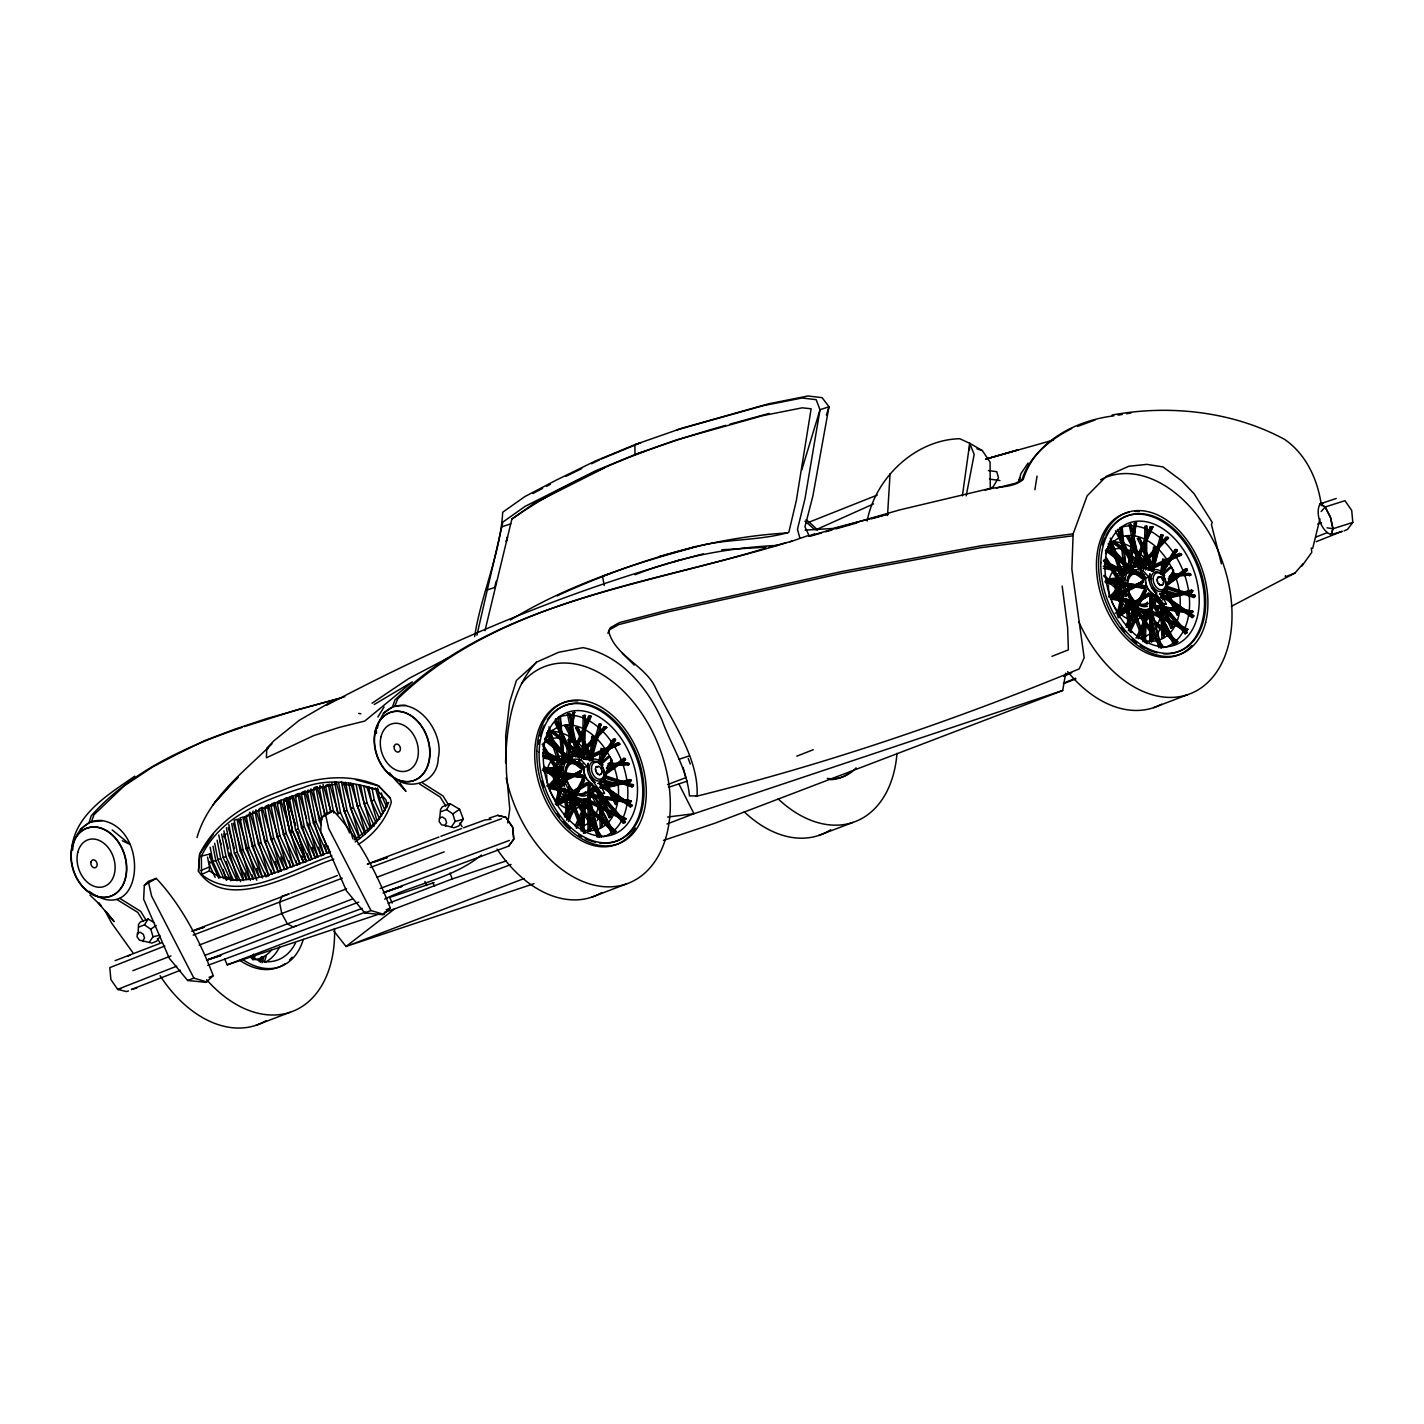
<?xml version="1.0" encoding="UTF-8"?>
<svg xmlns="http://www.w3.org/2000/svg" width="1424" height="1424" viewBox="0 0 1424 1424"><rect width="100%" height="100%" fill="white"/><g stroke="black" fill="none" stroke-linecap="round" stroke-linejoin="round"><path stroke-width="1.5" d="M587.987 831.758L588.094 785.585L589.661 784.927L590.426 831.029M589.554 831.207L589.661 784.927M608.315 787.276L629.728 782.203L629.728 779.604L602.761 785.977M629.728 782.203L631.046 780.049L629.728 779.604M1149.702 642.313L1149.809 596.14L1151.375 595.481L1152.141 641.583M1151.268 641.761L1151.375 595.481M1151.678 641.886L1151.696 635.46M1151.713 631.17L1151.767 605.431M1151.785 601.142L1152.247 595.766M1170.03 597.831L1191.443 592.776L1191.443 590.159L1160.329 597.528M1191.443 592.776L1192.76 590.604L1191.443 590.159M545.57 770.954L560.308 769.12L560.344 766.682L545.125 768.568M1105.166 581.775L1122.023 579.675L1123.322 577.272L1122.041 577.236M605.645 776.027L605.449 772.395L605.645 776.027A12.674 8.508 69.1 0 1 600.892 783.111L598.027 783.467L600.892 783.111M1073.144 533.84L1071.863 569.119L1084.162 657.728L1079.232 668.888C954.614 720.313 826.721 764.012 695.713 796.425L697.084 795.891C698.97 757.354 670.597 719.725 654.737 686.119C643.595 664.83 614.242 654.898 608.689 631.152L610.291 627.788L619.315 622.626L668.479 609.935L841.726 571.54L981.634 545.659L1073.144 533.84L1087.153 495.819L1106.27 476.364L1128.751 466.271L1146.854 464.366L1162.981 466.912L1181.742 480.903L1194.095 493.719L1212.269 522.483L1211.432 524.513L1221.383 563.815M1167.36 586.581L1167.164 582.95L1167.36 586.581A12.674 8.508 69.1 0 1 1162.607 593.666L1159.741 594.039L1162.607 593.666M582.363 754.738L583.217 715.667L584.944 715.311L584.677 758.227M583.965 759.384L584.944 715.311M1144.113 563.121L1144.932 526.221L1146.658 525.883L1146.712 553.9M1145.626 565.31L1145.715 561.056M1145.857 554.684L1146.178 539.803M1145.679 569.938L1146.658 525.883M1146.373 568.799L1146.569 560.273M581.241 831.189L582.327 799.879L584.783 799.184L584.57 805.592M582.79 830.975L583.911 799.238M583.217 831.794L583.965 810.416M583.591 833.378L584.41 809.864M1142.938 641.743L1144.042 610.433L1146.498 609.739L1145.377 641.797M1144.504 641.548L1145.626 609.792M1144.914 642.349L1145.216 633.805M1145.59 623.125L1145.75 618.853M1145.893 614.581L1146.498 609.739M545.392 741.263L581.633 769.156L583.146 768.462L583.199 767.305L544.947 738.237L550.234 742.313M1144.86 579.016L1144.896 577.859L1107.391 549.005L1105.38 550.483L1143.347 579.71L1144.86 579.016L1106.822 549.735M969.459 449.948L969.726 443.327L959.705 438.717C915.187 439.749 875.137 478.161 867.163 521.095M1285.409 575.67L1285.338 576.88L1294.95 573.071L1302.996 563.797M144.34 885.336L143.646 899.185L169.331 958.334L187.665 980.495L206.035 982.346L213.208 975.725C200.41 941.584 181.062 904.525 156.231 878.359L148.238 881.403L144.34 885.336L156.231 878.359M321.415 817.75L320.72 831.598L346.406 890.765L364.758 912.926L383.109 914.778L390.283 908.156C377.485 874.016 358.136 836.956 333.323 810.772L325.313 813.834L321.415 817.75L333.323 810.772M603.331 781.473L615.56 804.542L616.895 802.317L604.132 778.216M1164.031 590.106L1177.256 615.097L1178.609 612.872L1165.847 588.771M331.881 855.806C292.294 868.337 240.229 904.952 201.532 874.514L201.371 856.091C221.094 816.094 263.173 800.27 303.116 787.721C327.734 777.842 353.775 782.381 378.321 789.839L365.861 787.241M615.56 804.542L615.666 802.477L616.895 802.317M1177.256 615.097L1177.381 613.032L1178.609 612.872M505.591 762.872C506.535 727.664 511.714 689.091 536.367 662.142M887.526 515.524L890.071 473.711M549.753 788.932L580.138 773.321L581.579 770.366L552.583 784.642M1111.45 599.486L1141.852 583.876L1143.294 580.921L1110.364 597.226M333.768 859.206C299.165 869.957 227.377 914.653 198.47 871.257L199.609 854.133C215.736 821.345 247.634 802.691 280.866 790.996C311.927 777.789 346.602 771.79 378.588 785.834L390.265 798.063L391.333 802.175C386.171 819.654 373.551 834.962 358.118 844.539M198.47 871.257L199.698 854.097L213.386 834.215M600.608 762.018L602.797 764.991L600.608 762.018A12.674 8.508 69.1 0 0 592.313 759.295L589.839 760.719L591.779 736.511L593.327 736.244L592.526 758.707M591.494 760.576L593.327 736.244M592.081 759.33L592.74 750.751M593.06 746.461L593.381 742.189M1162.322 572.573L1164.512 575.563L1162.322 572.573A12.674 8.508 69.1 0 0 1154.027 569.849L1151.553 571.291L1153.493 547.065L1155.042 546.816L1154.241 569.28M1153.209 571.149L1155.042 546.816M1154.134 565.595L1155.256 550.59M632.078 786.92L633.538 784.98L632.042 784.446L632.078 786.92L604.666 777.967M1193.793 597.493L1195.252 595.552L1193.757 595.001L1193.793 597.493L1166.381 588.539M138.092 934.037L138.502 924.532L140.353 921.987L148.114 919.032L153.739 922.343M445.676 826.276L444.964 825.35L453.989 827.789L458.866 825.92L463.37 819.227L459.596 809.277L450.215 803.741L442.455 806.714L440.603 809.259L439.713 818.035M297.42 831.741L306.267 861.378C276.648 870.847 238.556 892.35 209.435 870.829L209.381 861.556M209.809 857.764L210.236 853.973L201.371 856.091M581.633 769.156L581.918 766.682L555.502 746.372M962.375 495.855L969.726 443.327L982.364 450.625L990.054 462.07L990.285 488.468M507.781 822.965L509.774 809.152L506.463 772.876L505.662 735.799L509.65 702.228L516.431 680.441L536.955 661.982L558.671 652.281L583.075 647.635C620.615 655.414 647.101 686.688 662.071 720.277C671.131 745.375 687.151 768.8 689.465 795.927L697.084 795.891M568.425 758.405L565.826 759.508L572.608 712.926L574.37 712.392L568.728 756.233M567.606 758.903L574.37 712.392M1130.122 568.977L1127.523 570.063L1134.305 523.498L1136.085 522.946L1130.442 566.788M1129.321 569.458L1136.085 522.946M510.468 619.974C565.275 586.67 626.88 565.666 688.522 548.916C721.149 538.023 756.286 541.779 788.807 532.362L796.301 500.732L811.128 408.777L802.228 407.816L762.819 415.648L676.631 439.874L635.015 454.523L595.659 470.774L525.153 506.339L502.886 522.056L476.898 635.211M575.99 799.629L574.958 798.668L601.124 837.027M1137.705 610.184L1135.053 609.686L1161.147 647.956M1034.892 489.731L1037.046 476.061M598.65 763.317L601.142 748.276L603.313 749.647M600.234 762.463L600.892 758.458M601.551 754.471L602.227 750.484M600.661 761.715L602.833 748.686M601.302 761.662L602.975 751.658M1160.346 573.872L1162.856 558.831L1165.01 560.202M1162.607 569.03L1163.266 565.025M1162.376 572.27L1164.547 559.24M1163.016 572.234L1164.69 562.213M663.424 840.427L714.777 823.268L1062.696 690.498L1065.668 673.125M561.198 771.078L561.715 768.248L562.8 768.479L561.198 771.078L547.795 730.743M1111.379 539.482L1124.515 579.052L1122.913 581.633L1123.429 578.82L1111.129 541.814M71.93 846.675C76.415 813.46 109.612 793.666 134.764 776.187M966.202 495.837L974.176 454.416L969.726 443.327M570.472 796.319L570.686 795.251L581.562 823.197M1132.187 606.873L1131.243 605.093L1146.16 643.47M484.979 630.69L511.875 519.048C575.99 474.228 650.875 446.299 725.866 425.331M587.596 770.081L588.219 763.175C585.869 770.028 589.091 778.661 595.179 782.524L590.248 777.451L601.658 793.382L604.506 793.364L599.913 783.342M1149.31 580.636L1149.916 573.73C1147.584 580.583 1150.806 589.216 1156.893 593.078L1151.963 588.005L1163.372 603.936L1166.22 603.936L1161.628 593.897M600.608 786.226L630.476 807.07L630.939 804.791L600.145 783.307M1160.578 595.57L1192.173 617.624L1192.653 615.346L1161.859 593.861M474.619 636.635C480.956 594.627 500.305 554.488 502.708 512.213L524.975 496.513L556.001 480.244L595.463 460.949L634.837 444.68L682.434 428.037L768.622 403.811L808.031 395.979L822.129 397.67L828.999 406.748L812.873 496.05L804.952 526.773L808.903 535.335L789.875 541.903M630.476 807.07L632.096 805.254L599.646 782.613M1192.173 617.624L1193.81 615.809L1161.361 593.167M72.695 850.021C73.247 834.535 85.529 818.658 102.243 820.616C151.104 828.946 142.809 929.997 89.107 891.299M587.542 766.379L584.499 767.34L578.803 760.932L579.693 756.838L592.313 759.295M587.275 766.593L581.223 760.131L581.971 756.714M1149.257 576.934L1146.213 577.895L1140.517 571.487L1141.407 567.393L1154.027 569.849M1148.99 577.147L1142.938 570.686L1143.686 567.268M555.396 804.151L560.041 783.236M556.891 804.24L561.554 783.236M557.994 802.246L562.053 784.037M557.621 805.254L562.213 784.553M1117.11 614.723L1121.756 593.79M1118.605 614.794L1123.269 593.808M1118.819 616.859L1123.75 594.591M1118.89 617.891L1123.928 595.107M377.342 728.34L378.642 722.555L383.501 713.282C410.254 687.917 445.267 729.675 438.218 758.066C438.005 784.357 404.363 793.471 389.624 772.84M1143.276 611.021L1140.749 611.483L1144.042 614.474M1312.679 548.436L1319.959 518.87M496.211 581.188L494.609 587.489L486.367 590.248M506.446 541.227L507.531 537.026M249.058 814.742L249.752 812.161L268.727 875.671L265.932 876.686L252.173 846.443L246.156 815.667L249.058 814.742L254.985 845.34L268.727 875.671M255.234 812.392L255.928 809.811L274.903 873.321L261.162 842.99L255.234 812.392L252.333 813.318L258.349 844.094L272.109 874.336L270.845 870.117M281.151 870.936L267.409 840.605L261.482 810.007L262.194 807.426L259.382 808.636L258.598 810.932L264.615 841.709L278.356 871.951L281.151 870.936L262.194 807.426M287.417 868.551L273.675 838.22L267.748 807.622L268.46 805.041L265.647 806.251L264.864 808.547L270.863 839.341L284.622 869.566L287.417 868.551L268.46 805.041M293.682 866.166L279.923 835.835L274.013 805.254L274.707 802.655L271.895 803.866L271.112 806.18L277.128 836.956L290.87 867.18L293.682 866.166L274.707 802.655M299.93 863.798L286.188 833.467L280.261 802.869L280.973 800.288L278.161 801.481L277.377 803.795L283.394 834.571L297.135 864.813L299.93 863.798L280.973 800.288M306.267 861.378L292.525 831.046L286.598 800.466L287.31 797.867L284.462 798.953L283.768 801.552L289.677 832.132L303.437 862.463L306.071 861.413L297.331 831.812M289.624 799.291L290.318 796.71L293.202 795.749L311.927 859.17L309.293 860.221L295.551 829.889L289.624 799.291L292.401 798.045L293.202 795.749M307.887 823.072L317.872 856.892L315.238 857.942L301.496 827.611L295.569 797.013L296.263 794.432L299.147 793.471L306.641 818.836M301.514 794.752L302.208 792.153L305.092 791.192L323.818 854.614L321.183 855.664L307.424 825.333L301.514 794.752L304.291 793.506L305.092 791.192M327.876 845.998L329.763 852.335L327.111 853.403L313.369 823.072L307.442 792.474L308.154 789.893M321.148 824.834L319.314 820.794L313.387 790.195L314.099 787.614L316.965 786.653L325.081 814.119M324.547 814.403L319.403 787.899L320.115 785.3M506.179 541.405L507.353 537.133M590.693 753.883L591.903 749.629M593.114 745.375L599.13 724.122L600.839 724.104L599.682 731.117M592.117 754.88L600.839 724.104M591.405 760.291L598.489 735.282M1154.223 558.066L1160.845 534.676L1162.554 534.659L1154.882 564.598M1154.419 563.388L1162.554 534.659M1153.974 565.506L1159.278 546.798M1161.041 540.568L1163.159 535.424M1126.17 607.799L1125.138 599.041L1126.74 598.952L1130.104 624.94M801.801 469.867L820.01 409.756L816.148 399.663L802.05 397.99L762.641 405.804L676.453 430.048M196.993 837.579C208.171 798.045 244.18 771.861 271.966 743.862M1071.667 428.588C1050.236 439.446 1029.036 455.911 1021.987 479.888L1018.658 481.081L1021.044 473.427L1028.057 463.103M826.383 415.078L828.999 406.748L820.01 409.756L805.005 498.667L797.476 529.283L799.914 538.325M1191.212 613.37L1191.959 611.003L1193.027 611.43L1191.212 613.37L1165.295 609.543M605.752 799.291L629.497 802.816L631.313 800.875L592.384 794.841M128.213 956.091L130.189 955.112M1323.27 503.366L1320.119 503.865C1314.672 512.907 1321.312 531.49 1331.191 534.623L1342.28 531.312L1316.185 541.69M252.333 813.318L253.134 811.004M286.544 800.306L287.345 797.992L284.497 799.078L283.714 801.392L289.731 832.168L292.436 831.135L286.544 800.306L283.768 801.552L286.598 800.466M317.872 856.892L304.255 826.596L298.346 795.785L299.147 793.471M329.763 852.335L316.128 822.057L310.236 791.228L311.019 788.914L321.023 822.752M319.314 820.794L322.073 819.779L316.181 788.949L316.965 786.653M138.804 927.024L144.447 924.87L148.114 919.032M440.888 811.733L446.531 809.58L450.215 803.741M388.77 802.388L387.008 803.741C381.525 819.69 368.496 832.203 355.163 841.958M590.07 786.279L590.533 785.211M588.575 716.361L570.401 757.034L573.249 756.607L591.263 716.308L588.575 716.361L591.263 716.308M572.27 756.714L590.462 716.005M577.058 746.87L589.5 719.067M575.118 826.098L593.132 785.799M576.115 827.931L594.467 786.867M576.809 828.252L595.357 786.778M1150.289 526.916L1132.116 567.589L1134.964 567.161L1152.977 526.862L1150.289 526.916L1152.977 526.862M1133.985 567.268L1152.176 526.56M1137.883 559.418L1134.964 567.161M1139.663 555.449L1152.105 527.628M1136.833 636.653L1154.846 596.371M1138.702 636.528L1156.181 597.421M1138.399 637.436L1155.113 600.074M1138.524 638.806L1157.071 597.35M594.182 736.867L593.719 737.899L591.779 736.511M605.431 773.873L611.804 760.078L609.703 756.66L607.834 756.803L599.735 764.243M1018.658 481.081L1020.154 477.841M1167.146 584.427L1173.501 570.632L1171.418 567.215L1169.549 567.357L1163.07 573.32M556.339 803.35L571.255 795.411L573.854 796.052L557.888 805.397M1117.662 616.984L1135.569 606.606L1132.97 605.983L1118.054 613.904M606.98 767.945L609.508 762.641M1168.695 578.5L1173.501 570.632M607.852 633.199L609.472 629.835L618.479 624.673L667.66 611.964L840.908 573.569L980.816 547.688L1072.325 535.887M567.927 812.588L584.534 780.085L583.965 778.946L582.345 779.302L564.1 814.937M566.574 820.135L576.773 798.9L579.372 798.864L568.443 821.577M568.087 820.046L578.429 798.49M1125.814 625.492L1144.059 589.856L1145.679 589.5L1146.249 590.64L1129.641 623.16M1128.289 630.69L1138.47 609.454L1141.087 609.419L1130.14 632.131M1129.802 630.618L1140.143 609.063M387.969 804.026C381.098 819.37 367.499 830.299 354.149 839.84M548.685 788.309L568.247 792.403L568.906 791.068L568.123 789.928L546.869 785.478M1110.4 598.863L1129.962 602.957L1130.62 601.622L1129.837 600.483L1108.584 596.051M564.545 816.824L583.965 778.946M565.47 817.305L584.534 780.085M1126.259 627.379L1128.2 623.587M1130.14 619.814L1145.679 589.5M1130.193 621.985L1146.249 590.64M579.372 798.864L576.773 798.9M1141.087 609.419L1138.47 609.454M542.971 768.515L564.224 785.941L564.527 783.058L543.95 766.183M1106.323 580.422L1125.939 596.514L1126.224 593.63L1103.956 575.349M607.425 765.934L613.797 767.607L612.961 768.996L606.428 768.23M1175.512 578.162L1174.675 579.55L1168.143 578.785M377.876 717.055L384.088 706.998M1124.301 574.976L1126.509 573.089L1122.148 526.773L1119.869 527.966L1124.301 574.976L1126.509 573.089M1111.183 596.745L1122.557 584.178L1121.881 587.008L1112.304 597.564M1154.615 603.082L1175.904 643.434L1173.572 644.235L1152.799 604.862L1153.885 602.922L1158.976 612.551M599.023 760.772L613.299 738.931L614.99 739.056L615.524 739.928L600.252 763.3M600.412 761.342L614.99 739.056M601.533 760.772L609.703 748.276M612.035 744.699L615.524 739.928M1161.931 569.511L1175.014 549.486L1176.705 549.611L1177.239 550.483L1163.123 572.074M1162.126 571.896L1176.705 549.611M1163.248 571.344L1171.418 558.831M1173.75 555.253L1177.239 550.483M160.147 936.191L156.765 941.193L151.887 943.08L139.427 940.107L137.042 936.796L137.398 933.29L140.211 932.222L143.379 934.375L144.518 938.167L142.756 940.712L143.575 941.567M149.52 941.851L153.044 936.761L150.784 929.213L144.447 924.87M451.604 826.561L455.128 821.47L452.868 813.923L446.531 809.58M593.274 788.433L623.374 823.232L624.531 821.577L625.011 822.431M1185.088 633.787L1187.135 632.416L1185.088 633.787L1154.971 598.988M564.224 763.335L560.433 716.219L558.172 717.411L562.587 764.403L564.224 763.335L559.81 716.521M543.078 749.184L561.768 778.554L562.676 775.582L543.185 744.966M1106.056 557.336L1124.39 586.136L1123.483 589.109L1104.793 559.739M267.071 749.558L268.246 747.903M1301.661 566.396L1311.789 552.334L1311.29 547.937M384.373 892.332L508.706 846.105L513.761 839.128L512.658 827.219L505.965 817.358L497.635 815.347L489.215 818.106M508.706 846.105L513.797 839.11L512.622 827.237L505.929 817.376L497.635 815.347M595.481 788.077L609.241 817.679L610.504 816.005L600.625 794.77M1170.955 628.233L1172.967 626.756L1170.955 628.233L1162.696 610.469M609.241 817.679L611.252 816.183L601.213 794.61M1321.187 511.483L1325.139 506.997L1344.968 500.678L1351.732 510.522L1352.8 522.43L1347.531 529.408L1344.06 530.903M545.677 738.433L545.107 739.181L583.146 768.462M584.427 757.675L567.197 725.154L564.687 725.599L581.045 756.518M1142.76 567.072L1126.402 536.172L1128.912 535.709L1146.142 568.247M626.186 818.675L623.908 820.188L626.186 818.675L602.067 806.589M1151.927 613.655L1185.622 630.743L1187.901 629.248L1161.824 616.165M1185.622 630.743L1187.901 629.248M212.87 804.969L238.004 776.685L214.561 802.584M548.08 786.119L559.436 773.57M549.468 786.19L560.842 773.624M549.967 787.241L561.163 774.887L550.607 787.009M1109.794 596.674L1121.151 584.143M1111.681 597.795L1122.877 585.442M575.777 757.07L604.203 726.738L606.054 726.738L606.766 727.433L578.731 757.354L577.663 757.034L606.054 726.738M1137.491 567.624L1165.9 537.293L1167.769 537.293L1168.481 537.987L1139.912 568.354M1139.378 567.589L1167.769 537.293M223.23 837.009L226.167 833.912M601.444 724.869L600.501 725.848L599.13 724.122M560.308 769.12L561.608 767.785M585.62 715.685L583.217 715.667M228.392 786.724L237.844 777.896M606.766 727.433L605.805 728.323L604.203 726.738M1168.481 537.987L1167.52 538.877L1165.9 537.293M601.818 763.851L609.703 756.66M1163.533 574.406L1171.418 567.215M623.854 758.28L625.403 758.618L624.549 760.754L623.854 758.28L616.912 763.353M1182.846 573.801L1187.42 570.259L1187.118 569.173L1185.569 568.835L1168.196 581.508M591.53 757.657L619.903 744.093L617.66 742.865L583.342 758.689M1149.346 570.009L1181.617 554.666L1179.375 553.42L1155.149 564.598M604.506 793.364L599.54 794.663L589.18 782.239L601.658 793.382L599.54 794.663M1166.22 603.936L1161.236 605.218L1150.895 592.793L1163.372 603.936L1161.236 605.218M1108.228 546.691L1127.844 569.422L1129.036 568.461M575.1 712.498L572.608 712.926M481.365 855.059C453.651 877.949 416.306 883.503 384.658 899.096M1136.815 523.071L1134.305 523.498M615.951 831.189L613.602 832.346L615.951 831.189L609.419 825.261M1175.316 642.9L1177.648 641.743L1175.316 642.9L1153.903 623.463M608.262 766.094L629.159 764.421L627.397 762.872L607.995 763.602M1169.976 576.667L1190.873 574.976L1189.111 573.445L1171.863 574.068M511.056 864.457L394.662 908.868L346.05 946.479L333.91 931.136M80.242 829.498L89.036 822.734L91.189 815.863C130.848 771.327 186.811 745.838 242.383 727.326M586.635 782.702L590.034 783.289L588.824 784.179L586.635 782.702L555.307 801.587M1123.874 610.807L1151.749 593.844L1148.349 593.274L1115.17 613.263M606.482 770.954L613.441 765.881M604.061 774.175L625.403 758.618M604.043 775.706L617.713 765.738M620.579 763.46L625.706 759.704M1167.555 583.431L1187.118 569.173M1166.879 585.246L1178.858 576.506M1182.276 574.014L1187.42 570.259M1167.466 585.015L1179.428 576.293M326.559 705.272C446.086 641.975 572.128 588.29 703.225 553.865M150.784 929.213L156.159 925.458M571.54 722.11L569.76 713.584L567.5 714.314L570.561 728.857M452.868 813.923L459.596 809.277M383.501 713.282L392.472 706.945L394.964 699.932C493.825 603.42 638.575 586.724 764.902 548.418M511.875 519.048L534.142 503.348L604.648 467.784M1176.598 596.193L1177.826 594.217L1176.544 593.683M372.056 703.242L408.741 678.554L447.866 657.995M589.839 760.719L591.405 759.704M1151.553 571.291L1153.12 570.276M990.054 488.646L993.276 486.616L998.509 477.752L996.764 471.718L988.381 470.543M544.555 772.805L583.502 777.735L584.872 776.881L582.291 775.083L548.489 770.793M1110.204 581.348L1144.006 585.638L1146.587 587.436L1145.216 588.308L1114.921 584.463M598.133 807.105L584.267 800.074L586.688 798.65M1145.964 610.629L1148.403 609.205L1158.264 614.207M557.069 801.926L589.055 782.648M559.116 801.926L590.034 783.289M1118.766 612.48L1150.752 593.203M1120.83 612.48L1151.749 593.844M565.826 759.508L566.859 758.885M1127.523 570.063L1128.573 569.44M374.227 704.506L412.319 681.9L364.775 721.06L339.446 727.344L313.796 735.585L266.413 757.782L266.715 748.348L274.013 740.658L299.218 720.348L331.917 701.391M590.462 758.992L575.723 727.967L578.269 728.109L593.381 759.953M1152.265 564.545L1139.965 538.664L1137.438 538.521L1152.176 569.564M237.968 821.541L241.279 819.654M244.59 817.768L247.883 815.899M610.344 760.879L611.804 760.078M598.828 791.548L600.269 827.825L602.512 826.792L601.195 793.862M1160.542 602.103L1161.966 638.379L1164.227 637.365L1162.91 604.417M1161.966 638.379L1163.159 637.738M582.95 763.976L580.796 765.133L543.79 758.138M1231.297 606.375L1294.95 573.071M555.876 804.346L572.946 795.268M556.535 805.272L573.854 796.052M1117.591 614.919L1134.661 605.841M1118.249 615.827L1135.569 606.606M532.896 493.487L542.597 488.414M546.478 486.385L550.358 484.338M1021.987 479.888L1015.526 483.217L996.426 488.04M552.103 785.496L581.579 770.366M552.53 786.529L581.49 771.648M1113.817 596.051L1143.294 580.921M1114.244 597.101L1143.205 582.22M557.193 595.944L561.02 593.986C632.719 561.946 708.885 537.382 787.632 532.932M249.734 814.937L259.008 810.22M565.933 476.31L581.722 468.603M591.601 463.761L599.486 459.916M601.96 814.92L611.857 833.681L614.189 832.862L602.032 809.811M1173.572 644.235L1175.904 643.434M611.857 833.681L614.189 832.862M201.532 874.514L209.435 870.829M815.934 529.781L873.517 503.918M585.175 758.921L619.387 743.132M586.207 759.651L619.903 744.093M1145.056 569.244L1151.108 566.449M1154.935 565.755L1181.101 553.687M1147.922 570.205L1181.617 554.666M579.034 800.929L581.651 800.039L579.034 800.929L582.327 803.919M1063.657 676.4L1071.702 672.733M295.569 797.013L298.346 795.785M307.442 792.474L310.236 791.228M313.387 790.195L316.181 788.949M319.403 787.899L322.198 786.653L327.306 813.371M330.493 851.481L304.843 861.929M159.613 935.248L153.044 936.761M463.37 819.227L455.128 821.47M115.077 960.648L162.087 942.617M128.516 990.944L126.38 991.567L117.64 989.377L110.876 979.534L109.808 967.626L164.792 946.017M117.64 989.377L176.736 966.166M262.71 808.334L285.886 798.419L307.62 791.103M567.5 714.314L569.76 713.584M1136.192 558.101L1129.214 524.886L1130.852 524.192L1137.74 553.972M623.374 823.232L624.905 822.591L595.855 789.021M1063.408 683.271L1075.476 678.216M601.462 458.937L640.818 442.686L634.837 444.68L635.015 454.523L644.004 451.533M200.606 870.598L208.741 867.252M808.636 522.341L877.273 495.071M814.368 533.929L808.743 536.189L899.487 509.952L989.128 488.663M215.166 877.38L208.741 863.282L211.553 862.161L209.969 854.008M220.293 877.7L212.959 861.591L215.754 860.47L212.995 846.194M227.039 879.801L217.872 859.651L220.667 858.547L217.107 840.178M233.269 879.765L223.176 857.586L225.971 856.483L221.628 834.037M240.638 881.652L228.73 855.45L231.525 854.329L226.398 827.825M246.352 879.445L234.426 853.243L237.238 852.139L231.703 823.588M240.211 851.018L243.023 849.914L237.096 819.316L234.195 820.242L240.211 851.018L253.045 879.249M246.085 848.775L248.88 847.672L242.952 817.073L240.069 817.999L246.085 848.775L258.919 876.988M252.173 846.443L254.985 845.34M258.349 844.094L261.162 842.99M264.615 841.709L267.409 840.605M270.863 839.341L273.675 838.22M277.128 836.956L279.923 835.835M283.394 834.571L286.188 833.467M289.731 832.168L292.525 831.046M796.781 756.162L813.246 749.718M1051.927 656.322L1068.374 649.878L1067.644 627.664L1062.179 586.101M132.877 970.67L170.916 955.949M1327.435 532.576L1315.847 537.079M1317.752 524.05L1321.543 522.572M985.212 490.248C997.441 485.744 1012.642 488.521 1023.215 479.443C1035.177 441.155 1076.152 420.365 1113.835 415.861M196.281 929.445L288.805 894.058M193.166 935.105L342.276 878.163M199.2 945.073L346.566 888.807M204.931 955.344L352.12 899.131M180.421 970.26L131.4 989.502L136.668 988.078M206.925 960.061L358.723 902.086M667.553 784.606L685.834 777.629L683.093 767.483M362.177 908.387L207.762 965.383M224.689 959.082L227.235 964.831L365.541 912.054M388.236 903.386L452.227 878.964L506.481 860.844M187.665 980.495L193.895 978.128L206.925 982.008M364.758 912.926L370.97 910.541L383.999 914.439M209.061 977.309L213.208 975.725M386.135 909.74L390.283 908.156M524.157 878.519L346.05 946.479L533.982 883.681M667.037 823.98L693.969 813.709L1062.696 690.498M1063.621 683.573L1075.921 678.874M256 1025.298L290.087 1012.286M591.868 897.12L625.955 884.108A116.145 77.964 68.9 0 0 651.249 729.355A116.145 77.964 68.9 0 0 521.558 683.556M818.8 835.425L852.887 822.431M1153.582 707.675L1187.669 694.663M290.87 893.275L337.381 875.529M367.908 863.905L438.93 837.027M370.258 867.519L501.586 818.675M376.63 877.38L444.146 851.89M380.083 888.505L509.418 840.427M440.888 836.28L461.643 828.519M463.619 827.771L484.89 819.975L491.084 819.316M1077.541 426.435L1095.109 419.955M362.586 835.14L350.678 808.868L353.437 807.853L348.72 783.182M368.335 830.619L357.335 806.34L360.094 805.343L356.16 784.784M374.298 825.991L364.224 803.759L366.983 802.744L363.832 786.297M379.745 819.227L371.504 801.036L374.263 800.021L371.913 787.686M384.996 810.203L379.496 798.081L382.255 797.066L381.472 792.954M334.64 781.918L340.532 812.748L337.773 813.745L331.845 783.164M357.015 839.626L344.181 811.324L346.94 810.309L341.44 781.545M307.424 825.333L310.183 824.336L304.291 793.506M313.369 823.072L316.128 822.057M295.551 829.889L298.31 828.875L292.401 798.045M301.496 827.611L304.255 826.596M244.43 726.596L297.385 709.704L341.457 697.974M374.031 862.072L387.488 857.373L367.303 864.119M1320.119 503.865L1325.157 506.997L1330.461 517.304L1332.953 528.749L1331.191 534.623L1332.953 528.749L1330.479 517.304L1325.157 506.997L1320.119 503.865L1336.228 498.489M635.015 574.78C680.583 556.642 728.892 547.742 777.629 545.392M1140.517 571.487L1142.938 570.686M578.803 760.932L581.223 760.131M501.8 526.827L510.771 523.836M610.006 573.641L602.512 576.133L604.203 585.478M678.945 759.33L688.913 756.002M289.09 893.863L282.023 896.212L279.549 902.104L281.756 913.532L287.363 923.838L293.095 926.971L296.228 925.938M191.742 931.189L199.467 928.59M193.86 930.691L203.935 927.309M668.55 787.312L687.329 781.117M384.035 892.35L402.44 886.191L383.109 892.866M389.856 897.351L434.142 882.56M206.551 960.061L220.916 955.468L206.605 960.257M227.235 964.831L380.012 913.763M384.195 912.375L394.662 908.868M277.377 803.795L280.261 802.869M271.112 806.18L274.013 805.254M264.864 808.547L267.748 807.622M258.598 810.932L261.482 810.007M674.424 561.643L680.583 559.757M1126.402 536.172L1128.912 535.709M564.687 725.599L567.197 725.154M985.995 459.062L1053.529 440.034M117.925 989.573L120.702 988.772M985.55 459.24L1018.267 449.806L987.028 458.688M201.407 927.95L204.451 927.077M811.004 535.94L821.47 532.968M825.653 531.793L831.919 530.013M836.102 528.82L857.017 522.893M871.666 518.763L888.398 514.011L832.648 528.482L805.112 530.137M659.312 556.517L696.016 546.407M729.96 424.156L768.996 413.458M344.875 696.71L266.555 718.604L234.622 729.266L204.647 740.622L175.081 755.236L153.027 766.753L124.226 785.852L93.931 814.813L91.421 821.826L102.243 820.616M792.563 540.817C659.454 582.683 503.224 597.048 397.705 698.881L394.857 706.037L405.804 705.254M769.138 547.279L786.137 542.722M309.595 790.445L336.705 783.859M1163.123 597.617L1192.76 590.604M1169.14 597.332L1192.76 591.761M1155.042 601.373L1159.332 600.358M599.29 787.561L631.046 780.049M600.999 788.309L622.466 783.218M626.756 782.203L631.046 781.189M765.934 547.172L721.772 549.789M1118.089 415.167L1122.361 414.455M1126.615 413.743L1130.887 413.031M1112.091 415.025C1169.585 404.452 1232.917 411.358 1284.626 439.411C1306.342 454.398 1317.93 480.084 1321.401 505.627M667.553 817.056L693.969 813.709L678.892 783.948M1106.822 579.123L1123.322 577.272M1106.11 580.476L1123.305 578.34M546.353 768.604L559.436 766.984M542.241 770.188L559.454 768.052M1129.214 524.886L1130.62 524.744M1137.438 538.521L1139.965 538.664M575.723 727.967L578.269 728.109M1144.042 610.433L1146.035 610.309M569.582 819.886L565.025 788.398L563.423 788.487L564.456 797.244M1171.311 574.584L1190.642 573.872M1169.78 575.759L1190.873 574.976M609.597 764.029L628.927 763.317M608.066 765.186L629.159 764.421M1109.385 596.46L1129.837 600.483M568.123 789.928L566.467 789.822L568.247 792.403M342.953 784.428L353.383 785.372M1169.14 576.489L1175.067 577.183M1169.691 577.485L1173.572 577.948M607.977 766.931L613.797 767.607M1105.22 581.099L1145.875 586.243M1105.344 582.202L1146.587 587.436M1106.27 583.359L1110.595 583.911M545.641 770.811L584.16 775.688M543.63 771.648L584.872 776.881M989.449 479.087L999.951 480.547M1154.099 605.414L1160.4 606.339M1164.618 606.962L1179.339 609.134M1183.558 609.757L1191.959 611.003M1152.301 605.396L1160.88 606.677M1165.17 607.3L1193.027 611.43M1151.518 606.375L1192.689 612.462M1152.354 607.621L1160.987 608.902M631.313 800.875L590.284 794.539M589.803 795.82L600.643 797.422M604.969 798.063L630.974 801.908M590.64 797.066L599.273 798.33M1327.061 527.823L1332.953 528.749L1352.8 522.43M358.67 713.406L360.842 713.78M1126.224 593.63L1124.746 593.363L1125.939 596.514M564.527 783.058L563.032 782.808L564.224 785.941M1112.66 582.38L1117.003 583.164M1123.518 584.356L1127.861 585.139M1132.187 585.94L1145.216 588.308L1144.006 585.638M550.946 771.826L555.289 772.609M561.804 773.802L566.147 774.585A16.038 10.769 69.1 0 0 572.466 789.946M570.49 775.368L583.502 777.735M1104.579 566.058L1143.098 573.338M1103.333 566.218L1131.048 571.451M1135.32 572.252L1139.592 573.053M1104.49 566.966L1144.647 574.548L1142.511 575.688L1103.333 568.301M542.864 755.503L579.248 762.374M543.754 756.055L569.351 760.897M573.605 761.698L577.877 762.499M542.775 756.411L580.832 763.584M562.676 775.582L561.412 775.332L561.768 778.554M1108.993 597.101L1130.62 601.622M547.279 786.546L568.906 791.068M1124.515 579.052L1123.429 578.82M355.929 779.818L378.499 785.87L390.265 798.063M1164.761 590.266L1177.826 594.217M1163.622 591.191L1175.815 594.734M1162.411 592.081L1174.569 595.606M604.096 780.174L616.111 783.663L616.129 784.766M603.936 781.224L614.1 784.179M600.697 781.527L614.883 785.639M1166.167 586.047L1195.252 595.552M1166.665 587.293L1195.163 596.603M604.452 775.493L633.538 784.98M604.951 776.739L633.449 786.048M581.544 757.461L588.913 759.935M976.935 448.774L982.364 450.625M251.051 957.747L259.969 960.897A62.852 42.168 69 0 0 295.533 942.848M1149.809 596.14L1151.785 596.852M225.562 876.561L234.853 880.281M1192.653 615.346L1193.81 615.809M630.939 804.791L632.096 805.254M614.83 783.129L616.111 783.663M122.322 840.765L129.976 844.414L112.193 829.943M581.918 766.682L583.199 767.305M119.687 898.33L140.691 911.36L146.245 920.42M422.358 782.826L443.042 795.98L448.649 805.023M1140.873 568.906L1137.954 557.977M1147.406 609.81L1177.755 625.207M1183.451 628.091L1187.242 630.013M590.408 800.68L596.549 803.652M585.691 799.256L625.528 819.459M602.103 809.117L621.914 819.174M1103.458 560.237L1122.183 569.849M1107.997 563.174L1115.455 567.019M1103.404 561.145L1121.934 570.668M1104.401 563.459L1114.262 568.514M1118.196 570.543L1124.106 573.587M545.481 751.605L560.469 759.295M548.151 753.581L557.478 758.369M543.541 751.534L563.922 762L562.391 763.015L556.481 759.989M542.704 752.904L552.548 757.96M116.786 899.434L137.861 912.446L143.415 921.506M419.457 783.93L440.212 797.066L445.837 806.109M1148.349 593.274L1150.539 594.734M1161.61 594.502L1193.597 616.823M599.896 783.948L631.882 806.269M1106.662 548.81L1111.948 552.868M1115.455 555.574L1143.614 577.254M1103.938 576.275L1126.793 595.036M543.861 767.055L565.079 784.482M1140.695 562.818L1113.693 540.835L1146.462 568.496M1143.988 565.595L1147.299 568.39M1116.523 543.665L1121.453 547.831M1126.384 551.996L1132.952 557.532M1136.245 560.308L1139.52 563.085M1111.895 541.601L1142.368 567.286M580.636 753.652L551.978 730.281L584.748 757.924M583.929 756.429L587.24 759.223M553.171 731.722L558.101 735.888M561.376 738.647L566.307 742.812M569.6 745.589L576.168 751.124M579.461 753.901L584.392 758.066M550.18 731.028L580.654 756.731M1132.97 605.983L1135.053 607.728M1143.365 610.593L1148.26 615.043M1154.793 620.971L1177.648 641.743M1154.49 621.22L1165.704 631.419M1170.51 635.78L1176.936 641.619M1142.262 610.789L1150.147 617.963M1154.864 622.252L1176.936 642.313M1147.335 617.464L1150.628 620.455M591.458 808.939L606.143 822.289M591.174 809.206L603.99 820.865M608.813 825.226L615.221 831.046M580.547 800.235L588.432 807.408M591.583 810.274L615.221 831.758M585.62 806.91L588.913 809.9M593.844 814.386L611.946 830.851M622.306 653.313L634.285 665.061M1163.372 603.936L1148.385 589.643A13.581 9.114 69.1 0 1 1145.483 577.788M601.658 793.382L586.67 779.088A13.581 9.114 69.1 0 1 583.769 767.233M89.961 895.073L101.407 906.073L98.808 902.763M394.341 778.928L405.965 791.406L399.948 783.111M376.417 789.288L385.922 799.896L387.008 803.741M1163.319 604.897L1187.135 632.416M1163.693 606.054L1186.245 632.131M1157.57 599.575L1186.619 633.146M1108.513 543.363L1128.627 566.681M1108.175 544.004L1128.128 567.108M1109.011 545.267L1111.877 548.578M1116.167 553.544L1119.015 556.855M601.604 794.343L625.421 821.862M601.978 795.482L624.531 821.577M546.798 732.808L566.912 756.126M546.478 733.431L562.142 751.605M563.032 752.922L565.88 756.251M546.513 736.119L566.147 758.867M106.711 912.286L114.116 921.631L98.274 902.905M1160.845 534.676L1162.215 536.403M132.824 952.603L111.464 922.823L105.269 911.129M1128.164 600.394L1129.962 602.957M1139.058 611.216L1156.324 636.564M1158.798 640.177L1163.728 647.422M1140.126 613.744L1142.564 617.304M1147.406 624.424L1154.686 635.104M1158.335 640.444L1163.194 647.564M1136.672 609.223L1162.838 647.582M576.115 798.846L602.014 836.849M577.201 801.409L592.971 824.549M599.041 833.449L601.48 837.009M573.338 799.131L596.941 833.752M1105.95 558.35L1124.568 587.596M1106.128 559.205L1123.127 585.905M543.078 745.962L562.854 777.023M543.292 746.87L559.151 771.772M459.899 823.108L462.159 826.721M582.345 779.302L583.787 781.634M157.37 938.558L159.595 942.172M370.97 910.541L328.713 828.554L325.865 816.059M193.895 978.128L151.638 896.123L148.79 883.628M1165.152 588.486L1178.556 613.797M1165.615 590.835L1174.426 607.478M1128.52 536.207L1130.496 539.963M1132.489 543.719L1145.412 568.123M604.47 779.871L616.841 803.225M603.901 780.281L614.687 800.626M583.698 757.568L571.772 735.033L574.495 747.547M1179.375 553.42L1180.532 555.627M1127.986 535.691L1145.412 568.639M1163.034 620.277L1175.245 643.434M1154.099 603.865L1161.13 617.179M1163.123 620.971L1175.156 643.79M617.66 742.865L618.817 745.055M566.271 725.136L583.715 758.066M600.002 805.966L592.9 792.509L613.441 833.218M593.185 794.289L598.276 803.937M601.32 809.722L612.516 830.94M591.085 794.307L599.985 811.182M1175.014 549.486L1176.082 551.693M432.914 882.969L434.551 886.351M1139.307 538.343L1152.39 565.898M1140.855 543.238L1150.289 563.103M577.592 727.789L592.544 759.277M577.254 728.714L579.141 732.684M581.971 738.647L592.348 760.505M1121.169 537.364L1117.431 529.372L1135.248 567.339L1131.493 559.347M1123.055 541.369L1129.624 555.36M1118.41 533.751L1120.279 537.72M1126.829 551.658L1128.698 555.645M1115.508 530.814L1123.696 548.276M1125.53 552.156L1132.81 567.66M555.716 718.817L566.966 742.794M568.852 746.799L572.59 754.791M555.253 719.28L571.95 754.845M555.769 721.185L565.114 741.103M566.983 745.09L569.778 751.053M554.701 722.199L560.166 733.841M561.999 737.721L567.446 749.344M569.28 753.225L571.095 757.105M1162.927 605.164L1172.967 626.756M1162.34 605.325L1169.513 620.775M1162.269 605.698L1172.415 627.486M1157.196 598.632L1160.863 606.535M599.646 793.15L610.7 816.931M248.88 847.672L262.621 878.003L244.287 816.611M243.023 849.914L256.765 880.246L238.431 818.853M237.238 852.139L249.147 878.43M231.525 854.329L243.433 880.619M225.971 856.483L236.971 880.744M220.667 858.547L230.741 880.78M215.754 860.47L223.995 878.679M211.553 862.161L218.869 878.341M382.255 797.066L386.794 807.159M374.263 800.021L381.525 816.166M366.983 802.744L376.061 822.93M360.094 805.343L370.08 827.54M353.437 807.853L365.256 834.09M346.94 810.309L359.667 838.576M340.532 812.748L349.61 832.933M310.183 824.336L323.818 854.614M298.31 828.875L311.927 859.17M292.436 831.135L306.071 861.413M424.904 881.456L426.666 885.532M389.66 897.351L392.17 903.119M1132.4 605.805L1147.157 643.737M1129.588 605.289L1142.92 639.59M583.11 827.184L585.442 833.182M571.273 798.383L580.138 821.167M581.312 824.816L569.529 794.521L567.873 794.734L581.206 829.035M582.879 828.857L584.445 832.898M450.037 873.09L452.227 878.964M688.219 758.405L690.284 764.047M1110.275 538.094L1124.248 580.173M1109.51 541.298L1122.913 581.633M548.97 726.845L562.8 768.479M549.272 729.64L562.533 769.619M548.738 729.213L552.156 739.483M253.472 954.098L254.807 958.121M252.493 955.504L253.846 959.616M251.532 955.7L252.92 959.865M295.872 860.594L297.135 864.813M288.983 860.861L290.87 867.18M280.831 856.91L284.622 869.566M275.206 861.395L278.356 871.951M264.668 872.467L265.932 876.686M256.658 868.462L259.186 876.899M252.066 874.923L253.33 879.142M245.017 872.93L246.922 879.267M324.583 844.93L327.111 853.403M318.656 847.209L321.183 855.664M312.07 847.351L315.238 857.942M307.388 853.866L309.293 860.221M233.269 823.197L250.339 880.352M228.196 827.504L234.515 848.668M236.42 855.023L243.379 878.305M223.924 833.877L228.338 848.704M229.602 852.94L237.826 880.459M219.866 840.178L221.129 844.414M226.202 861.342L231.881 880.406M223.176 869.637L226.327 880.21M375.402 788.024L382.896 813.389M366.876 786.529L376.862 820.349M358.741 784.891L371.219 827.166M350.838 783.164L365.185 831.794M343.718 783.52L359.329 836.369M336.046 781.723L352.903 838.807M329.709 784.126L338.449 813.727M322.999 784.339L331.098 811.822M1185.569 568.835L1186.263 571.309M1151.197 607.532L1161.414 647.528M1151.197 609.917L1160.898 647.884M1151.09 617.037L1158.94 647.742M590.017 799.078L599.7 836.974M590.034 801.463L599.184 837.312M590.337 803.67L598.828 836.92M590.426 810.559L597.226 837.187M1189.111 573.445L1189.645 575.937M627.397 762.872L627.948 765.364M1138.63 558.244L1139.538 562.498M1130.852 524.192L1133.059 534.748M1134.394 541.084L1136.619 551.64M1131.083 526.862L1131.973 531.116M1135.533 548.133L1136.441 552.37M1137.064 562.266L1138.381 568.496M572.448 726.365L576.026 743.417M576.916 747.689L577.824 751.943M569.137 713.638L578.002 755.877M575.367 751.694L576.239 755.859M228.819 824.514L234.426 853.243M223.906 830.815L228.73 855.45M218.762 835.016L223.176 857.586M214.65 843.239L217.872 859.651M210.147 847.227L212.959 861.591M207.548 857.123L208.741 863.282M377.52 787.881L379.496 798.081M368.745 786.76L371.504 801.036M360.664 785.407L364.224 803.759M352.992 783.912L357.335 806.34M345.551 782.346L350.678 808.868M338.663 782.773L344.181 811.324M330.653 812.072L325.509 785.567L328.303 784.321L333.803 813.086M1127.719 600.18L1131.546 632.612M1126.74 598.952L1130.62 631.9M1126.687 612.195L1128.751 629.711M567.393 805.842L568.407 814.386M565.025 788.398L568.657 819.156M564.972 801.623L567.037 819.156M1121.525 527.076L1125.939 573.908M1121.489 529.443L1121.898 533.786M1122.717 542.491L1123.536 551.195M1124.141 557.71L1124.764 564.242M560.184 723.232L561.003 731.936M561.821 740.64L562.444 747.155M563.263 755.859L563.673 760.202M376.256 729.177L376.506 733.324M1162.482 593.434L1162.749 600.02M1161.895 592.081L1162.073 596.407M1162.411 605.093L1163.693 637.632M1161.414 593.861L1161.592 598.24M1162.465 620.188L1163.07 635.549M600.768 782.88L600.946 787.276M600.18 781.509L600.447 788.024M600.697 794.539L601.996 827.077M600.056 792.082L600.572 805.236M1141.745 581.099L1141.852 583.876M580.031 770.544L580.138 773.321M806.037 519.742A66.928 47.152 43.2 0 1 817.536 530.137M804.934 521.184A70.452 49.644 43.2 0 1 814.368 529.514M254.825 956.341A54.842 36.846 69.3 0 1 252.208 959.117M262.087 956.643A63.884 42.88 69.3 0 1 259.239 961.609M279.513 946.996A60.627 40.709 69.1 0 1 265.202 962.25M271.539 950.039A54.842 36.828 69.1 0 1 254.255 959.58M262.319 956.732A72.535 48.754 69.4 0 1 260.396 962.232M261.126 957.142A72.517 48.683 69.4 0 1 259.916 960.862M266.128 956.091A75.703 50.872 69.3 0 1 264.294 961.965M303.294 939.377A69.936 46.939 68.8 0 1 242.454 959.313M263.832 956.857A75.703 50.837 69.4 0 1 262.016 962.731M285.103 963.71A69.936 47.063 68.9 0 1 239.944 960.381M292.116 957.177A69.936 47.063 68.9 0 1 289.481 960.061M334.533 928.519A116.145 78.106 68.8 0 1 293.024 1011.2A116.145 78.106 68.8 0 1 206.658 979.712M265.985 1020.759A116.145 78.053 69.3 0 1 160.075 975.689M856.109 767.874A69.936 46.939 68.8 0 1 827.202 778.447M850.876 771.505A69.936 47.063 68.9 0 1 830.53 779.693M896.978 753.385A116.145 78.106 68.8 0 1 778.163 798.9M830.655 829.747A116.145 78.053 69.3 0 1 744.254 811.822M595.855 829.872A54.842 36.81 68.9 0 1 582.79 829.907M544.929 739.626A54.842 36.81 68.9 0 1 547.083 736.226M550.892 731.9A54.842 36.81 68.9 0 1 582.79 728.483M584.338 729.266A54.842 36.81 68.9 0 1 613.085 764.136M613.851 766.148A54.842 36.81 68.9 0 1 615.506 810.256M613.851 814.19A54.842 36.81 68.9 0 1 597.582 829.373M550.946 731.349A54.842 36.828 69.1 0 1 587.507 753.688M601.729 793.168A54.842 36.828 69.1 0 1 601.907 797.226M600.18 812.428A54.842 36.828 69.1 0 1 597.19 820.616M592.865 827.397A54.842 36.828 69.1 0 1 590.248 830.192M623.231 817.323A63.884 42.916 69 0 0 625.901 775.119A63.884 42.898 68.9 0 0 623.142 765.115M621.54 820.829A63.884 42.916 69 0 1 612.712 831.687M611.003 832.987A63.884 42.916 69 0 1 603.491 836.796M547.368 719.672A72.535 48.665 68.8 0 1 634.499 752.744A72.535 48.665 68.8 0 1 599.593 842.99M595.517 842.278A72.535 48.665 68.8 0 1 585.246 838.629M581.864 836.849A72.535 48.665 68.8 0 1 578.482 834.802M570.348 828.554A72.535 48.665 68.8 0 1 563.156 821.31M559.472 816.86A72.535 48.665 68.8 0 1 557.158 813.727M543.523 786.938A72.535 48.665 68.8 0 1 541.707 781.117M538.664 744.182A72.535 48.665 68.8 0 1 539.34 740.071M540.212 736.137A72.535 48.665 68.8 0 1 544.146 725.297M585.869 791.602A16.038 10.769 69.1 0 1 579.55 793.72M565.969 774.514A16.038 10.769 69.1 0 1 572.11 763.246M592.01 817.963A62.852 42.239 69.2 0 1 591.085 822.093M589.216 827.896A62.852 42.239 69.2 0 1 587.631 831.474M594.983 788.131A22.303 14.988 69.1 0 1 576.56 797.084A22.303 14.988 69.1 0 1 563.352 769.832A22.303 14.988 69.1 0 1 579.942 757.087M591.636 783.716A12.727 8.544 69.1 0 1 583.822 767.607M552.405 733.022A62.834 42.168 69.4 0 1 557.674 735.977M580.316 802.353A23.443 15.753 69.1 0 1 577.023 802.905M575.314 802.816A23.443 15.753 69.1 0 1 566.574 798.757M564.954 797.298A23.443 15.753 69.1 0 1 560.611 791.851M558.849 788.665A23.443 15.753 69.1 0 1 559.045 762.16M561.501 759.757A23.443 15.753 69.1 0 1 564.438 758.244M559.952 716.717A63.884 42.898 68.9 0 1 622.448 763.139M635.407 828.003A75.703 50.819 69 0 1 544.502 798.205A75.703 50.819 69 0 1 577.646 700.928M589.322 793.524A19.188 12.887 69.1 0 1 574.62 792.741M573.285 791.53A19.188 12.887 69.1 0 1 568.461 762.801M572.857 759.579A19.188 12.887 69.1 0 1 579.853 759.953M592.793 786.653A19.188 12.887 69.1 0 1 591.814 789.822M588.913 789.483A17.551 11.784 69.1 0 1 579.746 795.179M570.828 789.804A17.551 11.784 69.1 0 1 568.746 786.974M566.36 782.061A17.551 11.784 69.1 0 1 565.648 768.551M566.165 767.162A17.551 11.784 69.1 0 1 568.443 763.78M575.349 761.466A17.551 11.784 69.1 0 1 579.301 762.766M583.431 802.139A27.537 18.494 69.1 0 1 567.927 808.69M565.898 808.013A27.537 18.494 69.1 0 1 560.771 805.112M556.054 800.68A27.537 18.494 69.1 0 1 549.041 788.522M547.866 784.642A27.537 18.494 69.1 0 1 546.727 774.781M547.599 768.479A27.537 18.494 69.1 0 1 563.174 756.215M542.17 744.538A46.387 31.15 69.1 0 1 559.062 737.952M567.767 739.928A46.387 31.15 69.1 0 1 574.655 743.595M578.073 746.14A46.387 31.15 69.1 0 1 582.879 750.662M584.338 752.281A46.387 31.15 69.1 0 1 588.13 757.176M599.949 798.063A46.387 31.15 69.1 0 1 584.143 825.582M579.426 804.079A24.617 16.536 69.1 0 1 575.99 804.667M570.454 803.599A24.617 16.536 69.1 0 1 555.396 786.173M554.755 784.197A24.617 16.536 69.1 0 1 553.349 775.849M553.491 771.612A24.617 16.536 69.1 0 1 562.747 757.782M568.034 757.301A24.617 16.536 69.1 0 1 571.7 758.262M625.955 884.108A116.145 77.964 68.9 0 1 506.143 777.896M601.836 892.563A116.145 77.893 69.4 0 1 497.136 849.113M592.117 784.428A13.581 9.114 69.1 0 1 589.18 782.239M588.877 759.615A13.581 9.114 69.1 0 1 591.779 759.348M602.281 781.028A13.581 9.114 69.1 0 1 600.519 783.645M1157.57 640.444A54.842 36.81 68.9 0 1 1146.427 640.853M1105.683 552.031A54.842 36.81 68.9 0 1 1120.261 537.489M1121.952 536.848A54.842 36.81 68.9 0 1 1174.8 574.709M1175.565 576.702A54.842 36.81 68.9 0 1 1180.051 607.3M1179.873 609.223A54.842 36.81 68.9 0 1 1177.221 620.811M1175.565 624.744A54.842 36.81 68.9 0 1 1159.296 639.928M1112.642 541.921A54.842 36.828 69.1 0 1 1131.101 547.047M1135.622 550.056A54.842 36.828 69.1 0 1 1151.535 567.731M1163.426 613.726A54.842 36.828 69.1 0 1 1156.911 634.766M1154.579 637.97A54.842 36.828 69.1 0 1 1151.963 640.747M1184.946 627.877A63.884 42.916 69 0 0 1187.616 585.673A63.884 42.898 68.9 0 0 1184.857 575.67M1184.127 629.657A63.884 42.916 69 0 1 1165.188 647.35M1105.861 535.869A72.535 48.665 68.8 0 1 1193.864 558.119A72.535 48.665 68.8 0 1 1163.319 653.758M1157.231 652.833A72.535 48.665 68.8 0 1 1146.961 649.202M1145.27 648.347A72.535 48.665 68.8 0 1 1140.197 645.357M1136.886 643.043A72.535 48.665 68.8 0 1 1132.062 639.109M1124.871 631.864A72.535 48.665 68.8 0 1 1121.186 627.414M1102.461 544.787A72.535 48.665 68.8 0 1 1105.077 537.542M1147.566 602.156A16.038 10.769 69.1 0 1 1130.015 594.609A16.038 10.769 69.1 0 1 1133.824 573.801M1156.235 595.232A12.727 8.544 69.1 0 1 1145.537 578.162M1161.023 576.738A12.727 8.544 69.1 0 1 1162.749 580.298M1156.697 598.685A22.303 14.988 69.1 0 1 1134.02 604.363M1132.543 602.797A22.303 14.988 69.1 0 1 1125.939 575.777A22.303 14.988 69.1 0 1 1143.312 568.407M1153.725 628.518A62.852 42.239 69.2 0 1 1152.799 632.648M1110.578 542.063A62.834 42.168 69.4 0 1 1121.133 547.688M1121.667 527.272A63.884 42.898 68.9 0 1 1130.033 525.759M1131.777 525.741A63.884 42.898 68.9 0 1 1184.163 573.694M1137.011 613.37A23.443 15.753 69.1 0 1 1131.724 611.626M1126.669 607.852A23.443 15.753 69.1 0 1 1117.698 590.551M1117.235 587.026A23.443 15.753 69.1 0 1 1121.916 571.416M1205.523 622.662A75.703 50.819 68.9 0 0 1172.611 524.602A75.703 50.819 68.9 0 0 1103.458 536.83A75.703 50.819 68.9 0 0 1127.47 636.457A75.703 50.837 68.8 0 0 1205.647 622.466M1191.941 645.535A75.703 50.819 69 0 1 1125.263 637.311A75.703 50.766 68.9 0 1 1096.462 562.284A75.703 50.766 68.9 0 1 1129.125 512.177M1147.566 606.232A19.188 12.887 69.1 0 1 1127.434 586.492M1127.256 584.588A19.188 12.887 69.1 0 1 1130.175 573.356M1134.572 570.134A19.188 12.887 69.1 0 1 1141.567 570.508M1148.367 603.42A17.551 11.784 69.1 0 1 1141.461 605.734M1133.7 601.604A17.551 11.784 69.1 0 1 1128.751 594.306M1126.971 580.618A17.551 11.784 69.1 0 1 1130.14 574.335M1137.064 572.021A17.551 11.784 69.1 0 1 1141.016 573.32M1135.177 511.447A75.703 50.766 68.9 0 1 1139.325 511.519M1142.101 637.382A46.387 31.15 69.1 0 1 1135.818 637.916M1105.469 553.616A46.387 31.15 69.1 0 1 1110.756 550.287M1114.494 549.041A46.387 31.15 69.1 0 1 1144.593 561.216M1146.053 562.836A46.387 31.15 69.1 0 1 1149.844 567.749M1161.646 608.618A46.387 31.15 69.1 0 1 1161.165 612.907M1160.311 617.09A46.387 31.15 69.1 0 1 1157.552 624.477M1156.68 626.062A46.387 31.15 69.1 0 1 1144.006 636.848M1133.789 619.76A27.537 18.494 69.1 0 1 1120.813 614.314M1117.769 611.234A27.537 18.494 69.1 0 1 1111.485 600.946M1110.133 597.172A27.537 18.494 69.1 0 1 1108.442 585.335M1109.296 579.052A27.537 18.494 69.1 0 1 1115.544 569.084M1118.979 567.322A27.537 18.494 69.1 0 1 1124.871 566.77M1143.988 614.438A27.537 18.494 69.1 0 1 1137.616 619.102M1141.14 614.652A24.617 16.536 69.1 0 1 1133.985 614.759M1132.169 614.171A24.617 16.536 69.1 0 1 1128.52 612.213M1123.376 607.603A24.617 16.536 69.1 0 1 1117.11 596.745M1116.469 594.751A24.617 16.536 69.1 0 1 1115.063 586.403M1115.206 582.185A24.617 16.536 69.1 0 1 1124.462 568.336M1100.538 479.781A116.145 77.964 68.9 0 1 1217.289 548.863A116.145 77.964 68.9 0 1 1195.466 691.334A116.145 77.964 68.9 0 1 1078.787 621.736M1161.628 704.204A116.145 77.893 69.4 0 1 1067.662 671.647M1153.814 594.983A13.581 9.114 69.1 0 1 1150.895 592.793M1163.995 591.583A13.581 9.114 69.1 0 1 1162.233 594.2M1150.592 570.17A13.581 9.114 69.1 0 1 1153.493 569.903M439.482 817.999L439.144 821.523L441.529 824.816L444.84 825.422L446.602 822.876L445.481 819.103L442.312 816.931L439.482 817.999M601.925 770.793L601.64 773.285L601.925 770.793M1163.639 581.366L1163.355 583.858L1163.639 581.366M596.336 766.628L595.748 767.5L599.148 766.361L596.336 766.628M1158.05 577.183L1157.463 578.073L1160.863 576.934L1158.05 577.183M601.053 774.175L599.273 774.763L601.053 774.175M1162.767 584.73L1160.987 585.335L1162.767 584.73M1159.955 584.997L1158.121 583.199L1159.955 584.997M598.24 774.425L596.407 772.645L598.24 774.425M1162.696 578.714L1161.842 577.663L1163.301 579.995L1162.696 578.714M600.981 768.159L600.145 767.091L601.604 769.423L600.981 768.159M303.472 862.41L301.568 856.073L303.437 862.463M295.516 825.404L287.31 797.867L295.462 825.475M1157.516 581.935L1157.16 579.23L1157.516 581.935M595.802 771.363L595.446 768.657L595.802 771.363M72.286 846.55A36.027 26.682 71.5 0 0 105.732 897.28A36.027 26.682 71.5 0 0 118.94 842.634A36.027 26.682 71.5 0 0 72.286 846.55M71.983 846.639A36.027 26.682 71.5 0 0 105.447 897.387A36.027 26.682 71.5 0 0 118.637 842.723A36.027 26.682 71.5 0 0 71.983 846.639M375.544 730.815A36.027 26.682 71.5 0 0 408.991 781.562A36.027 26.682 71.5 0 0 422.198 726.899A36.027 26.682 71.5 0 0 375.544 730.815M375.26 730.904A36.027 26.682 71.5 0 0 408.706 781.651A36.027 26.682 71.5 0 0 421.913 726.988A36.027 26.682 71.5 0 0 375.26 730.904M543.292 754.827A65.201 43.788 68.9 0 0 612.587 834.695A65.201 43.788 68.9 0 0 615.257 730.726A65.201 43.788 68.9 0 0 543.292 754.827M539.126 752.21A72.517 48.719 68.8 0 0 616.236 841.139A72.517 48.719 68.8 0 0 619.244 725.546A72.517 48.719 68.8 0 0 539.126 752.21M536.848 751.267A75.703 50.837 68.8 0 0 617.322 844.129A75.703 50.837 68.8 0 0 620.49 723.517A75.703 50.837 68.8 0 0 536.848 751.267M589.287 768.212A10.306 6.924 69.1 0 0 600.216 780.85A10.306 6.924 69.1 0 0 600.661 764.403A10.306 6.924 69.1 0 0 589.287 768.212M591.458 768.195A8.864 5.945 69.1 0 0 600.839 779.053A8.864 5.945 69.1 0 0 601.231 764.919A8.864 5.945 69.1 0 0 591.458 768.195M1105.006 565.381A65.201 43.788 68.9 0 0 1174.302 645.25A65.201 43.788 68.9 0 0 1176.972 541.28A65.201 43.788 68.9 0 0 1105.006 565.381M1100.841 562.765A72.517 48.719 68.8 0 0 1177.951 651.694A72.517 48.719 68.8 0 0 1180.959 536.1A72.517 48.719 68.8 0 0 1100.841 562.765M1151.001 578.767A10.306 6.924 69.1 0 0 1161.931 591.405A10.306 6.924 69.1 0 0 1162.376 574.958A10.306 6.924 69.1 0 0 1151.001 578.767M1153.173 578.749A8.864 5.945 69.1 0 0 1162.554 589.625A8.864 5.945 69.1 0 0 1162.945 575.474A8.864 5.945 69.1 0 0 1153.173 578.749M90.958 862.036A4.112 3.044 71.5 0 0 94.767 867.839A4.112 3.044 71.5 0 0 96.28 861.591A4.112 3.044 71.5 0 0 90.958 862.036M77.768 852.424A24.706 18.298 71.5 0 0 100.695 887.223A24.706 18.298 71.5 0 0 109.755 849.736A24.706 18.298 71.5 0 0 77.768 852.424M394.217 746.301A4.112 3.044 71.5 0 0 398.044 752.103A4.112 3.044 71.5 0 0 399.557 745.856A4.112 3.044 71.5 0 0 394.217 746.301M381.027 736.689A24.706 18.298 71.5 0 0 403.953 771.488A24.706 18.298 71.5 0 0 413.013 734.001A24.706 18.298 71.5 0 0 381.027 736.689"/></g></svg>
